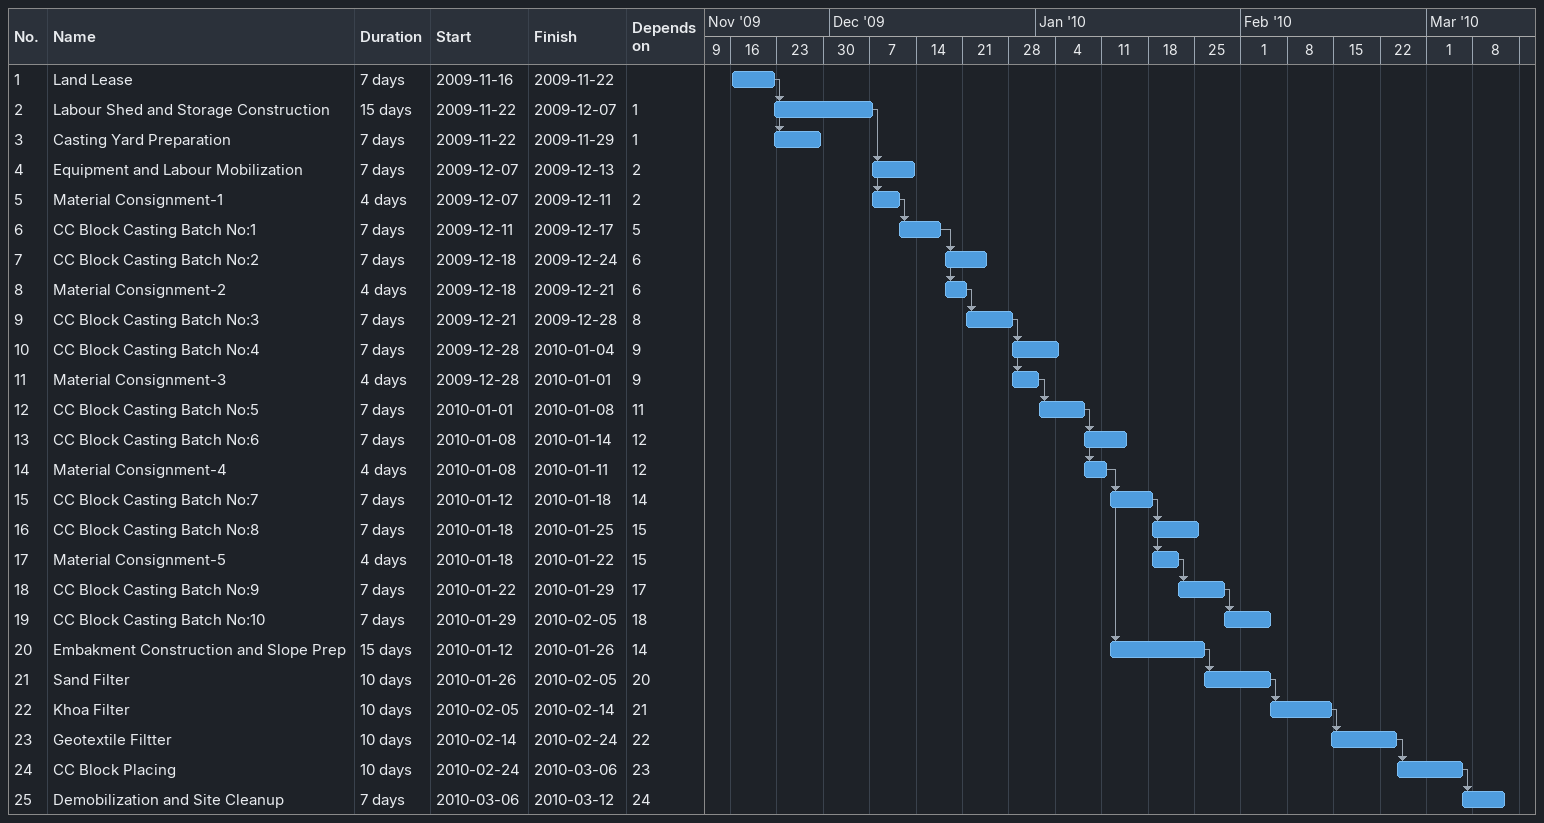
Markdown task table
| ID | Task | Duration | Start | Finish | Predecessors |
|---|---|---|---|---|---|
| 1 | Land Lease | 7d | 2009-11-16 | 2009-11-22 |  |
| 2 | Labour Shed and Storage Construction | 15d | 2009-11-22 | 2009-12-07 | 1 |
| 3 | Casting Yard Preparation | 7d | 2009-11-22 | 2009-11-29 | 1 |
| 4 | Equipment and Labour Mobilization | 7d | 2009-12-07 | 2009-12-13 | 2 |
| 5 | Material Consignment-1 | 4d | 2009-12-07 | 2009-12-11 | 2 |
| 6 | CC Block Casting Batch No:1 | 7d | 2009-12-11 | 2009-12-17 | 5 |
| 7 | CC Block Casting Batch No:2 | 7d | 2009-12-18 | 2009-12-24 | 6 |
| 8 | Material Consignment-2 | 4d | 2009-12-18 | 2009-12-21 | 6 |
| 9 | CC Block Casting Batch No:3 | 7d | 2009-12-21 | 2009-12-28 | 8 |
| 10 | CC Block Casting Batch No:4 | 7d | 2009-12-28 | 2010-01-04 | 9 |
| 11 | Material Consignment-3 | 4d | 2009-12-28 | 2010-01-01 | 9 |
| 12 | CC Block Casting Batch No:5 | 7d | 2010-01-01 | 2010-01-08 | 11 |
| 13 | CC Block Casting Batch No:6 | 7d | 2010-01-08 | 2010-01-14 | 12 |
| 14 | Material Consignment-4 | 4d | 2010-01-08 | 2010-01-11 | 12 |
| 15 | CC Block Casting Batch No:7 | 7d | 2010-01-12 | 2010-01-18 | 14 |
| 16 | CC Block Casting Batch No:8 | 7d | 2010-01-18 | 2010-01-25 | 15 |
| 17 | Material Consignment-5 | 4d | 2010-01-18 | 2010-01-22 | 15 |
| 18 | CC Block Casting Batch No:9 | 7d | 2010-01-22 | 2010-01-29 | 17 |
| 19 | CC Block Casting Batch No:10 | 7d | 2010-01-29 | 2010-02-05 | 18 |
| 20 | Embakment Construction and Slope Prep | 15d | 2010-01-12 | 2010-01-26 | 14 |
| 21 | Sand Filter | 10d | 2010-01-26 | 2010-02-05 | 20 |
| 22 | Khoa Filter | 10d | 2010-02-05 | 2010-02-14 | 21 |
| 23 | Geotextile Filtter | 10d | 2010-02-14 | 2010-02-24 | 22 |
| 24 | CC Block Placing | 10d | 2010-02-24 | 2010-03-06 | 23 |
| 25 | Demobilization and Site Cleanup | 7d | 2010-03-06 | 2010-03-12 | 24 |
